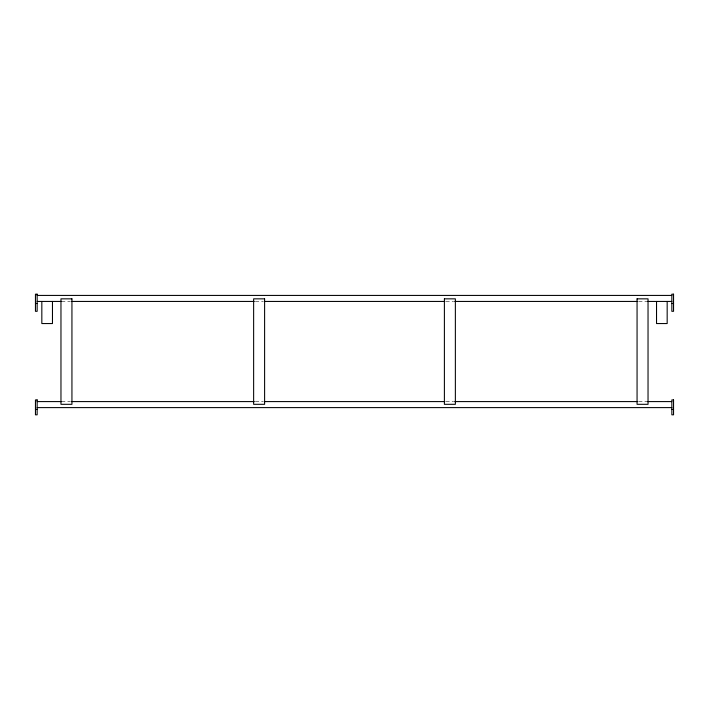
<?xml version="1.0" encoding="UTF-8"?>
<svg xmlns="http://www.w3.org/2000/svg" width="709" height="709" viewBox="0 0 709 709"><rect width="100%" height="100%" fill="white"/><g stroke="black" fill="none" stroke-linecap="round" stroke-linejoin="round"><path stroke-width="0.53" stroke-dasharray="3.54 2.66" d="M61.523 301.44L70.377 301.44M255.364 301.44L263.119 301.44M445.881 301.44L453.636 301.44M638.623 301.44L647.477 301.44M61.523 401.586L70.377 401.586M255.364 401.586L263.119 401.586M445.881 401.586L453.636 401.586M638.623 401.586L647.477 401.586"/><path stroke-width="1.06" d="M37.152 295.423L671.848 295.423M37.152 301.44L61.523 301.44M71.485 301.44L254.256 301.44M264.227 301.44L444.773 301.44M454.744 301.44L637.515 301.44M647.477 301.44L671.848 301.44M35.45 303.496L37.152 303.496M671.848 303.496L673.55 303.496M37.152 401.586L61.523 401.586M71.485 401.586L254.256 401.586M264.227 401.586L444.773 401.586M454.744 401.586L637.515 401.586M647.477 401.586L671.848 401.586M37.152 407.604L671.848 407.604M35.45 409.439L37.152 409.439M671.848 409.439L673.55 409.439M667.169 301.44L667.169 323.552L656.534 323.552L656.534 301.44M52.466 301.44L52.466 323.552L41.831 323.552L41.831 301.44M444.392 298.844L444.392 404.316L455.364 404.316L455.364 298.844L444.392 298.844M637.063 298.844L637.063 404.316L648.035 404.316L648.035 298.844L637.063 298.844M37.152 294.182L35.45 294.182L35.45 311.313L37.152 311.313L37.152 294.182M673.55 294.182L671.848 294.182L671.848 311.313L673.55 311.304L673.55 294.182M71.937 298.844L60.965 298.844L60.965 404.316L71.937 404.316L71.937 298.844M264.608 298.844L253.636 298.844L253.636 404.316L264.608 404.316L264.608 298.844M37.152 399.929L35.45 399.929L35.45 414.818L37.152 414.818L37.152 399.929M673.55 399.929L671.848 399.929L671.848 414.818L673.55 414.818L673.55 399.929"/></g></svg>
